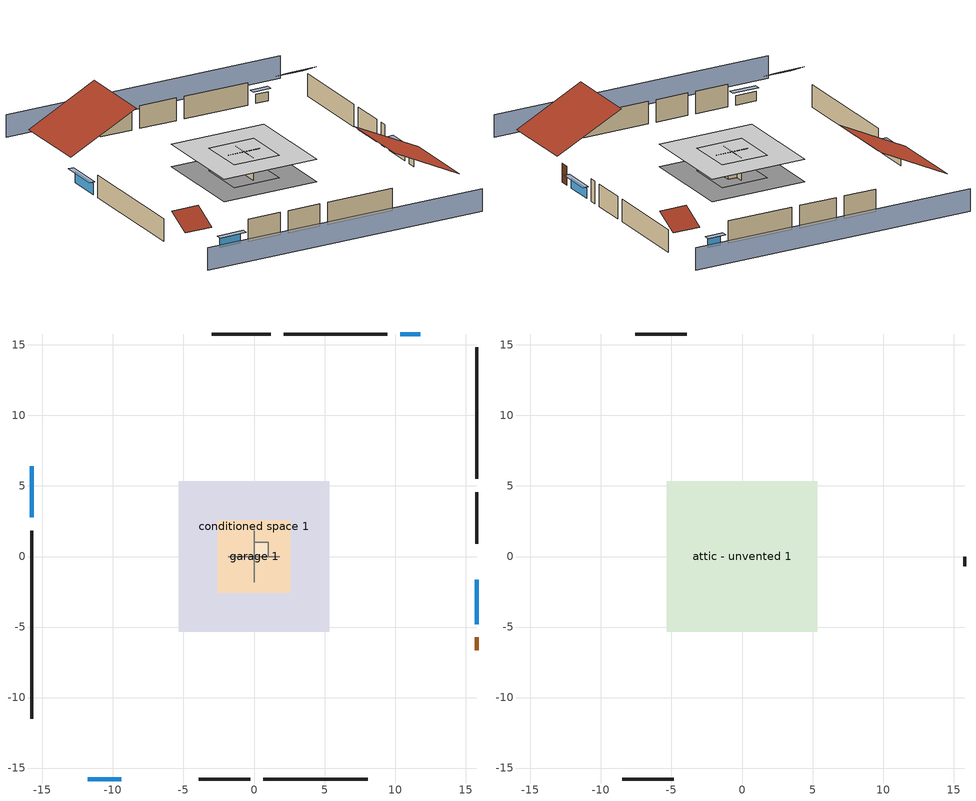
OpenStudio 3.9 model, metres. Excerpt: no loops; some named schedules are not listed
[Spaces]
garage 1
 floor foundation (Slab1 construction): -2.59,-2.59 -2.59,2.59 2.59,2.59 2.59,-2.59 z0
 wall outside (Wall1 construction): 9.43,15.78 2.12,15.78 z0:2.44
 wall outside (Wall2 construction): 15.78,0.91 15.78,4.57 z0:2.44
 wall outside (Wall12 construction): -3.92,-15.78 -0.27,-15.78 z0:2.44
 wall to conditioned space 1 (Wall5 construction Reversed): 0,1.83 0,-1.83 z0:2.44
 wall to conditioned space 1 (Wall6 construction Reversed): -1.83,0 1.83,0 z0:2.44
conditioned space 1
 floor foundation (Slab2 construction): -5.34,-5.34 -5.34,5.34 5.34,5.34 5.34,-5.34 z0
 wall outside (Wall3 construction): -15.78,1.84 -15.78,-11.49 z0:2.44
 wall outside (Wall4 construction): 1.19,15.78 -3,15.78 z0:2.44
 wall outside (Wall7 construction): 15.78,5.5 15.78,14.85 z0:2.44
 wall outside (Wall8 construction): 0.66,-15.78 8.07,-15.78 z0:2.44
 wall outside (AdiabaticWallConstruction): -15.78,6.41 -15.78,2.77 z0:1.22; 11.79,15.78 10.36,15.78 z0:0.98; 15.78,-4.79 15.78,-1.63 z0:1.07; -11.79,-15.78 -9.41,-15.78 z0:1.04
 wall outside (AdiabaticWallConstruction 1): 15.78,-6.63 15.78,-5.71 z0:2.03
 window (WindowConstruction): -15.78,6.4 -15.78,2.77 z0:1.22
 window (WindowConstruction 1): 11.79,15.78 10.36,15.78 z0:0.98
 window (WindowConstruction 2): 15.78,-4.79 15.78,-1.63 z0:1.07
 window (WindowConstruction 3): -11.79,-15.78 -9.41,-15.78 z0:1.04
 door (Door): 15.78,-6.63 15.78,-5.72 z0:2.03
central ac and furnace airloop ret air space
 floor adiabatic (AdiabaticConst): 0,0 0,1 1,1 1,0 z0
 wall adiabatic (AdiabaticConst): 0,1 0,0 1,0 1,1 0,1 z0:1
 ceiling adiabatic (AdiabaticConst): 1,0 1,1 0,1 0,0 z1
attic - unvented 1
 floor to garage 1 (Floor1 construction): -2.59,-2.59 -2.59,2.59 2.59,2.59 2.59,-2.59 z2.44
 floor to conditioned space 1 (Floor2 construction Reversed): -5.34,-5.34 -5.34,5.34 5.34,5.34 5.34,-5.34 z2.44
 wall outside (Wall9 construction): -3.93,15.78 -7.56,15.78 z0:2.44
 wall outside (Wall10 construction): -8.48,-15.78 -4.85,-15.78 z0:2.44
 wall outside (Wall11 construction): 15.78,-0.71 15.78,-0.02 z0:2.44
 roof outside (Roof1 construction): -15.78,7.33,2.44 -8.23,7.33,6.21 -8.23,15.78,6.21 -15.78,15.78,2.44
 roof outside (Roof2 construction): 12.72,15.78,2.44 12.72,13.04,3.81 15.78,13.04,3.81 15.78,15.78,2.44
 roof outside (Roof3 construction): -12.72,-15.78,2.44 -12.72,-13.04,3.81 -15.78,-13.04,3.81 -15.78,-15.78,2.44
 roof outside (Roof4 construction): 15.78,-7.56,2.44 8.43,-7.56,6.11 8.43,-15.78,6.11 15.78,-15.78,2.44
shading: -15.78,-20.35 15.78,-20.35 / 15.78,20.35 -15.78,20.35 z0:2.44; -15.78,2.47 -15.78,6.71 -16.38,6.71 -16.38,2.47 z1.52; 10.06,15.78 12.09,15.78 12.09,16.38 10.06,16.38 z1.28; 15.78,-1.33 15.78,-5.09 16.38,-5.09 16.38,-1.33 z1.37; -9.11,-15.78 -12.09,-15.78 -12.09,-16.38 -9.11,-16.38 z1.34
[Site]
Portland Intl Arpt_OR: Latitude {deg}=45.59; Longitude {deg}=-122.6; Time Zone {hr}=-8; Elevation {m}=33; Terrain=Suburbs; Keep Site Location Information=Yes
[Site:GroundTemperature:Shallow]
10.2558, 8.96328, 8.85977, 9.47314, 11.9355, 14.3863, 16.5111, 17.8571, 17.9714, 16.8767, 14.8061, 12.4304
[Site:WaterMainsTemperature]
Calculation Method=Schedule; Temperature Schedule=mains temperature schedule
[Building]
Building 1
[Material] Roughness=Rough
Name | Thickness {m} | Conductivity {W/m-K} | Density {kg/m3} | Specific Heat {J/kg-K} | Thermal Absorptance | Solar Absorptance | Visible Absorptance
asphalt or fiberglass shingles | 0.00635 | 0.162714 | 1121.4 | 1465.45 | 0.9 | 0.85 | 0.85
roof rigid ins | 0.00281632 | 0.029427 | 32.04 | 1214.23 | 0.9 | 0.7 | 0.7
osb sheathing 0.5 in. | 0.0127 | 0.115458 | 512.64 | 1214.23 | 0.9 | 0.6 | 0.6
wood siding | 0.0254 | 0.102417 | 544.68 | 1172.36 | 0.9 | 0.85 | 0.85
osb sheathing 0.5 in. 1 | 0.0127 | 0.115458 | 512.64 | 1214.23 | 0.9 | 0.7 | 0.7
wall stud and cavity | 0.1397 | 0.727959 | 139.0536 | 1170.24 | 0.9 | 0.6 | 0.6
wall stud and cavity 1 | 0.1397 | 0.550994 | 139.0536 | 1170.24 | 0.9 | 0.7 | 0.7
gypsum board | 0.0127 | 0.160291 | 801 | 837.4 | 0.9 | 0.6 | 0.6
osb sheathing 0.5 in. 2; osb sheathing 0.5 in. 3 | 0.0127 | 0.115458 | 512.64 | 1214.23
wall stud and cavity 2 | 0.1397 | 0.335416 | 139.0536 | 1170.24 | 0.9 | 0.7 | 0.7
ceiling stud and cavity | 0.1397 | 1.39189 | 65.682 | 1177.47 | 0.9 | 0.7 | 0.7
ceiling loosefill ins | 0.0846667 | 0.0480833 | 16.02 | 1046.75 | 0.9 | 0.7 | 0.7
ceiling stud and cavity 1 | 0.1397 | 0.0920385 | 65.682 | 1177.47 | 0.9 | 0.7 | 0.7
concrete 4.0 in. | 0.1016 | 1.803125 | 2242.8 | 837.4 | 0.9 | 0.7 | 0.7
floor covering | 0.0127 | 0.0450781 | 54.468 | 1339.84 | 0.9 | 0.9 | 0.9
wood siding 1; wood siding 2 | 0.0254 | 0.102417 | 544.68 | 1172.36
wall rigid ins | 0.512978 | 0.029427 | 32.04 | 1214.23 | 0.9 | 0.7 | 0.7
wall stud and cavity 3 | 0.0889 | 0.380278 | 52.3479 | 1209.89 | 0.9 | 0.7 | 0.7
door material | 0.04445 | 0.0612267 | 512.64 | 1214.23 | 0.9 | 0.7 | 0.7
wall stud and cavity 4 | 0.0889 | 0.391764 | 83.0341 | 1211.67 | 0.9 | 0.7 | 0.7
furniture material conditioned space 1; furniture material garage 1 | 0.1524 | 0.115458 | 640.8 | 1214.23 | 0.9 | 0.6 | 0.6
[Construction]
Roof1 construction; Roof2 construction; Roof3 construction; Roof4 construction: asphalt or fiberglass shingles, roof rigid ins, osb sheathing 0.5 in.
Wall1 construction; Wall2 construction: wood siding, osb sheathing 0.5 in. 1, wall stud and cavity
Wall3 construction; Wall4 construction: wood siding, osb sheathing 0.5 in. 1, wall stud and cavity 1, gypsum board
Wall5 construction Reversed: gypsum board, wall stud and cavity 2, osb sheathing 0.5 in. 2
Wall6 construction Reversed: gypsum board, wall stud and cavity 2, osb sheathing 0.5 in. 3
Wall7 construction; Wall8 construction: wood siding, osb sheathing 0.5 in. 3, wall stud and cavity 1, gypsum board
Wall9 construction; Wall10 construction; Wall11 construction; Wall12 construction: wood siding, osb sheathing 0.5 in. 3, wall stud and cavity
Floor1 construction: ceiling stud and cavity
Floor2 construction Reversed: gypsum board, ceiling stud and cavity 1, ceiling loosefill ins
Slab1 construction: concrete 4.0 in.
Slab2 construction: concrete 4.0 in., floor covering
WindowConstruction; WindowConstruction 1; WindowConstruction 2; WindowConstruction 3: WindowMaterial
AdiabaticWallConstruction: wood siding 1, wall rigid ins, wall stud and cavity 3, gypsum board
Door: door material
AdiabaticWallConstruction 1: wood siding 2, wall rigid ins, wall stud and cavity 3, gypsum board
PartitionWallConstruction: gypsum board, wall stud and cavity 4, gypsum board
furniture construction conditioned space 1: furniture material conditioned space 1
furniture construction garage 1: furniture material garage 1
AdiabaticConst: Adiabatic
[WindowMaterial:SimpleGlazingSystem]
WindowMaterial: U-Factor {W/m2-K}=2.15764; Solar Heat Gain Coefficient=0.44
[Material:NoMass]
Adiabatic: Roughness=Rough; Thermal Resistance {m2-K/W}=176.1
[ThermalZone] Multiplier=1; Use Ideal Air Loads=No
Name | Volume {m3} | Thermostat
conditioned space | 278.185 | conditioned space temperature setpoint
attic - unvented | 124.583
garage | 65.242
central ac and furnace airloop ret air zone | 1
[Sizing:Zone] Zone Cooling Design Supply Air Temperature Input Method=SupplyAirTemperature; Zone Cooling Design Supply Air Temperature {C}=14; Zone Cooling Design Supply Air Temperature Difference {deltaC}=11.11; Zone Heating Design Supply Air Temperature Input Method=SupplyAirTemperature; Zone Heating Design Supply Air Temperature {C}=40; Zone Heating Design Supply Air Temperature Difference {deltaC}=11.11; Zone Cooling Design Supply Air Humidity Ratio {kg-H2O/kg-air}=0.0085; Zone Heating Design Supply Air Humidity Ratio {kg-H2O/kg-air}=0.008; Cooling Design Air Flow Method=DesignDay; Heating Design Air Flow Method=DesignDay; Account for Dedicated Outdoor Air System=No; Dedicated Outdoor Air System Control Strategy=NeutralSupplyAir; Dedicated Outdoor Air Low Setpoint Temperature for Design {C}=autosize; Dedicated Outdoor Air High Setpoint Temperature for Design {C}=autosize; Zone Load Sizing Method=Sensible Load Only No Latent Load; Zone Latent Cooling Design Supply Air Humidity Ratio Input Method=HumidityRatioDifference; Zone Cooling Design Supply Air Humidity Ratio Difference {kgWater/kgDryAir}=0.005; Zone Latent Heating Design Supply Air Humidity Ratio Input Method=HumidityRatioDifference; Zone Humidification Design Supply Air Humidity Ratio Difference {kgWater/kgDryAir}=0.005; Sizing Option=Coincident
attic - unvented; garage; central ac and furnace airloop ret air zone
[Space]
Name | Thermal Zone | Volume {m3}
conditioned space 1 | conditioned space | 278.185
attic - unvented 1 | attic - unvented | 124.583
garage 1 | garage | 65.242
central ac and furnace airloop ret air space | central ac and furnace airloop ret air zone
[ThermostatSetpoint:DualSetpoint]
conditioned space temperature setpoint: Heating Setpoint Temperature Schedule=heating setpoint; Cooling Setpoint Temperature Schedule=cooling setpoint; Temperature Difference Between Cutout And Setpoint {deltaC}=0
[Foundation:Kiva] Wall Height Above Grade {m}=0.1016; Wall Depth Below Slab {m}=0.2032
Name | Initial Indoor Air Temperature {C}
Foundation Kiva 1 | 13.4258
Foundation Kiva 2 | 22.2222
[Foundation:Kiva:Settings]
Soil Conductivity {W/m-K}=2.9427; Soil Density {kg/m3}=1842.3; Soil Specific Heat {J/kg-K}=418.7; Ground Solar Absorptivity=0.9; Ground Thermal Absorptivity=0.9; Ground Surface Roughness {m}=0.03; Far-Field Width {m}=40; Deep-Ground Boundary Condition=ZeroFlux; Deep-Ground Depth {m}=40; Minimum Cell Dimension {m}=0.2; Maximum Cell Growth Coefficient=3; Simulation Timestep=Timestep
[SurfaceProperty:ExposedFoundationPerimeter] Exposed Perimeter Calculation Method=TotalExposedPerimeter
Name | Total Exposed Perimeter {m}
Slab1 | 14.6304
Slab2 | 39.80688
[SurfaceProperty:IncidentSolarMultiplier] Incident Solar Multiplier=1; Incident Solar Multiplier Schedule=trans schedule winter=0.85 summer=0.7
Window1; Window2; Window3; Window4
[InternalMass:Definition] Design Level Calculation Method=SurfaceArea
Name | Construction | Surface Area {m2}
partition wall mass | PartitionWallConstruction | 114.085
furniture mass conditioned space 1 | furniture construction conditioned space 1 | 45.63397
furniture mass garage 1 | furniture construction garage 1 | 2.67561
[InternalMass] Multiplier=1
Name | Internal Mass Definition | Space or SpaceType
partition wall mass | partition wall mass | conditioned space 1
furniture mass conditioned space 1 | furniture mass conditioned space 1 | conditioned space 1
furniture mass garage 1 | furniture mass garage 1 | garage 1
[Fan:SystemModel]
central ac and furnace supply fan: Availability Schedule=Always On Discrete; Design Maximum Air Flow Rate {m3/s}=0.561146; Speed Control Method=Discrete; Electric Power Minimum Flow Rate Fraction=0.2; Design Pressure Rise {Pa}=500; Motor Efficiency=1; Motor In Air Stream Fraction=1; Design Electric Power Consumption {W}=autosize; Design Power Sizing Method=PowerPerFlow; Electric Power Per Unit Flow Rate {W/(m3/s)}=1059.44; Electric Power Per Unit Flow Rate Per Unit Pressure {W-s/m3-Pa}=1.66667; Fan Total Efficiency=0.7; Motor Loss Radiative Fraction=0; Speed Flow Fraction 1=0.55004; Speed Electric Power Fraction 1=0.16641; Speed Flow Fraction 2=1; Speed Electric Power Fraction 2=1
[EnergyManagementSystem:Sensor]
Name | Output Variable or Output Meter Index Key | Output Variable or Output Meter
central_ac_and_furnace_supply_fan_s; central_ac_and_furnace_supply_fan_s_1 | central ac and furnace supply fan | Fan Electricity Energy
water_heater_T_set | water heater setpoint | Schedule Value
fridge_tin_s_1 | garage | Zone Mean Air Temperature
out_pb_s |  | Site Outdoor Air Barometric Pressure
out_wt_s |  | Site Outdoor Air Humidity Ratio
site_vw_s |  | Site Wind Speed
cool_season | cooling season schedule | Schedule Value
central_ac_and_furnace_airloop_Fan_RTF_s | central ac and furnace supply fan | Fan Runtime Fraction Speed 1
central_ac_and_furnace_airloop_Fan_RTF_s_1 | central ac and furnace supply fan | Fan Runtime Fraction Speed 2
central_ac_and_furnace_airloop_AH_MFR_s | Node 6 | System Node Mass Flow Rate
central_ac_and_furnace_airloop_AH_VFR_s | Node 6 | System Node Current Density Volume Flow Rate
central_ac_and_furnace_airloop_AH_Tout_s | Node 6 | System Node Temperature
central_ac_and_furnace_airloop_AH_Wout_s | Node 6 | System Node Humidity Ratio
central_ac_and_furnace_airloop_RA_T_s | Node 9 | System Node Temperature
central_ac_and_furnace_airloop_Ra_W_s | Node 9 | System Node Humidity Ratio
central_ac_and_furnace_airloop_0_DZ_T_s | attic - unvented | Zone Air Temperature
central_ac_and_furnace_airloop_0_DZ_W_s | attic - unvented | Zone Mean Air Humidity Ratio
natural_vent_s | natural vent schedule | Schedule Value
htg_sp_s | heating setpoint | Schedule Value
clg_sp_s | cooling setpoint | Schedule Value
mech_vent_range_fan_0_sch_s | mech vent range fan 0 schedule | Schedule Value
mech_vent_bath_fan_0_sch_s | mech vent bath fan 0 schedule | Schedule Value
clothes_dryer_exhaust_0_sch_s | clothes_dryer | Schedule Value
htg_load_cond |  | Heating:EnergyTransfer:Zone:CONDITIONED SPACE
clg_load_cond |  | Cooling:EnergyTransfer:Zone:CONDITIONED SPACE
htg_load_duct |  | Heating:EnergyTransfer:Zone:CENTRAL AC AND FURNACE AIRLOOP RET AIR ZONE
clg_load_duct |  | Cooling:EnergyTransfer:Zone:CENTRAL AC AND FURNACE AIRLOOP RET AIR ZONE
s_conv | Floor2 | Surface Inside Face Convection Heat Gain Energy
s_ig | Floor2 | Surface Inside Face Internal Gains Radiation Heat Gain Energy
s_sol | Floor2 | Surface Inside Face Solar Radiation Heat Gain Energy
s_lgt | Floor2 | Surface Inside Face Lights Radiation Heat Gain Energy
s_surf | Floor2 | Surface Inside Face Net Surface Thermal Radiation Heat Gain Energy
s_conv_1 | Slab2 | Surface Inside Face Convection Heat Gain Energy
s_ig_1 | Slab2 | Surface Inside Face Internal Gains Radiation Heat Gain Energy
s_sol_1 | Slab2 | Surface Inside Face Solar Radiation Heat Gain Energy
s_lgt_1 | Slab2 | Surface Inside Face Lights Radiation Heat Gain Energy
s_surf_1 | Slab2 | Surface Inside Face Net Surface Thermal Radiation Heat Gain Energy
ss_sol | Door1 | Surface Inside Face Solar Radiation Heat Gain Energy
ss_lgt | Door1 | Surface Inside Face Lights Radiation Heat Gain Energy
ss_conv | Door1 | Surface Inside Face Convection Heat Gain Energy
ss_ig | Door1 | Surface Inside Face Internal Gains Radiation Heat Gain Energy
ss_surf | Door1 | Surface Inside Face Net Surface Thermal Radiation Heat Gain Energy
ss_conv_1 | Window1 | Surface Inside Face Convection Heat Gain Energy
ss_ig_1 | Window1 | Surface Inside Face Internal Gains Radiation Heat Gain Energy
ss_surf_1 | Window1 | Surface Inside Face Net Surface Thermal Radiation Heat Gain Energy
ss_trans_in | Window1 | Surface Window Transmitted Solar Radiation Rate
ss_back_out | Window1 | Surface Window Shortwave from Zone Back Out Window Heat Transfer Rate
ss_trans_out | Window1 | Surface Inside Face Initial Transmitted Diffuse Transmitted Out Window Solar Radiation Rate
ss_conv_2 | Window2 | Surface Inside Face Convection Heat Gain Energy
ss_ig_2 | Window2 | Surface Inside Face Internal Gains Radiation Heat Gain Energy
ss_surf_2 | Window2 | Surface Inside Face Net Surface Thermal Radiation Heat Gain Energy
ss_trans_in_1 | Window2 | Surface Window Transmitted Solar Radiation Rate
ss_back_out_1 | Window2 | Surface Window Shortwave from Zone Back Out Window Heat Transfer Rate
ss_trans_out_1 | Window2 | Surface Inside Face Initial Transmitted Diffuse Transmitted Out Window Solar Radiation Rate
ss_conv_3 | Window3 | Surface Inside Face Convection Heat Gain Energy
ss_ig_3 | Window3 | Surface Inside Face Internal Gains Radiation Heat Gain Energy
ss_surf_3 | Window3 | Surface Inside Face Net Surface Thermal Radiation Heat Gain Energy
ss_trans_in_2 | Window3 | Surface Window Transmitted Solar Radiation Rate
ss_back_out_2 | Window3 | Surface Window Shortwave from Zone Back Out Window Heat Transfer Rate
ss_trans_out_2 | Window3 | Surface Inside Face Initial Transmitted Diffuse Transmitted Out Window Solar Radiation Rate
ss_conv_4 | Window4 | Surface Inside Face Convection Heat Gain Energy
ss_ig_4 | Window4 | Surface Inside Face Internal Gains Radiation Heat Gain Energy
ss_surf_4 | Window4 | Surface Inside Face Net Surface Thermal Radiation Heat Gain Energy
ss_trans_in_3 | Window4 | Surface Window Transmitted Solar Radiation Rate
ss_back_out_3 | Window4 | Surface Window Shortwave from Zone Back Out Window Heat Transfer Rate
ss_trans_out_3 | Window4 | Surface Inside Face Initial Transmitted Diffuse Transmitted Out Window Solar Radiation Rate
s_conv_2 | Wall3 | Surface Inside Face Convection Heat Gain Energy
s_ig_2 | Wall3 | Surface Inside Face Internal Gains Radiation Heat Gain Energy
s_sol_2 | Wall3 | Surface Inside Face Solar Radiation Heat Gain Energy
s_lgt_2 | Wall3 | Surface Inside Face Lights Radiation Heat Gain Energy
s_surf_2 | Wall3 | Surface Inside Face Net Surface Thermal Radiation Heat Gain Energy
s_conv_3 | Wall4 | Surface Inside Face Convection Heat Gain Energy
s_ig_3 | Wall4 | Surface Inside Face Internal Gains Radiation Heat Gain Energy
[OtherEquipment:Definition] Design Level Calculation Method=EquipmentLevel
Name | Design Level {W} | Fraction Latent | Fraction Radiant | Fraction Lost
water heater sens; central ac and furnace airloop_0 SupSensLkToCond; central ac and furnace airloop_0 SupCondToLv; central ac and furnace airloop_0 RetCondToRP; central ac and furnace airloop_0 RetSensLkToRP; central ac and furnace airloop_0 SupCondToDZ; central ac and furnace airloop_0 RetCondToDZ; central ac and furnace airloop_0 SupSensLkToDZ; mech vent house fan sensible load | 0 | 0 | 0 | 0
water heater lat; central ac and furnace airloop_0 SupLatLkToCond; central ac and furnace airloop_0 RetLatLkToRP; central ac and furnace airloop_0 SupLatLkToDZ; mech vent house fan latent load | 0 | 1 | 0 | 0
water heater energy adjustment1 | 0.01 | 0 | 0 | 1
clothes dryer 2 | 4848.28 | 0.015 | 0.081 | 0.85
cooking range 2 | 0 | 0.08 | 0.432 | 0.2
general water use sensible | -134.491 | 0 | 0.6 | 0
general water use latent | 136.464 | 1 | 0 | 0
[OtherEquipment]
Name | Other Equipment Definition | Space or SpaceType | Schedule | Fuel Type
water heater sens | water heater sens | conditioned space 1 | Always On Discrete
water heater lat | water heater lat | conditioned space 1 | Always On Discrete
water heater energy adjustment1 | water heater energy adjustment1 | conditioned space 1 | Always On Discrete | Electricity
clothes dryer 1 | clothes dryer 2 | conditioned space 1 | clothes_dryer | NaturalGas
cooking range 1 | cooking range 2 | conditioned space 1 | cooking_range | Electricity
general water use sensible | general water use sensible | conditioned space 1 | general water use schedule
general water use latent | general water use latent | conditioned space 1 | general water use schedule
central ac and furnace airloop_0 SupSensLkToCond | central ac and furnace airloop_0 SupSensLkToCond | conditioned space 1 | Always On Discrete
central ac and furnace airloop_0 SupLatLkToCond | central ac and furnace airloop_0 SupLatLkToCond | conditioned space 1 | Always On Discrete
central ac and furnace airloop_0 SupCondToLv | central ac and furnace airloop_0 SupCondToLv | conditioned space 1 | Always On Discrete
central ac and furnace airloop_0 RetCondToRP | central ac and furnace airloop_0 RetCondToRP | central ac and furnace airloop ret air space | Always On Discrete
central ac and furnace airloop_0 RetSensLkToRP | central ac and furnace airloop_0 RetSensLkToRP | central ac and furnace airloop ret air space | Always On Discrete
central ac and furnace airloop_0 RetLatLkToRP | central ac and furnace airloop_0 RetLatLkToRP | central ac and furnace airloop ret air space | Always On Discrete
central ac and furnace airloop_0 SupCondToDZ | central ac and furnace airloop_0 SupCondToDZ | attic - unvented 1 | Always On Discrete
central ac and furnace airloop_0 RetCondToDZ | central ac and furnace airloop_0 RetCondToDZ | attic - unvented 1 | Always On Discrete
central ac and furnace airloop_0 SupSensLkToDZ | central ac and furnace airloop_0 SupSensLkToDZ | attic - unvented 1 | Always On Discrete
central ac and furnace airloop_0 SupLatLkToDZ | central ac and furnace airloop_0 SupLatLkToDZ | attic - unvented 1 | Always On Discrete
mech vent house fan sensible load | mech vent house fan sensible load | conditioned space 1 | Always On Discrete
mech vent house fan latent load | mech vent house fan latent load | conditioned space 1 | Always On Discrete
[ElectricEquipment:Definition] Design Level Calculation Method=EquipmentLevel
Name | Design Level {W} | Fraction Latent | Fraction Radiant | Fraction Lost
clothes washer | 239.893 | 0.03 | 0.162 | 0.7
clothes dryer | 364.939 | 0.015 | 0.081 | 0.85
dishwasher | 332.745 | 0.3 | 0.18 | 0.4
fridge | 39.726 | 0 | 0.6 | 0
fridge 2 | 80.4475 | 0 | 0.6 | 0
freezer | 194.914 | 0 | 0.6 | 0
cooking range | 1078.58 | 0.08 | 0.432 | 0.2
misc tv | 724.574 | 0 | 0.6 | 0
misc plug loads | 507.137 | 0.021 | 0.558 | 0.049
whole house fan; mech vent house fan | 0 | 0 | 0 | 1
mech vent house fan cfis | 0 | 0 | 0 | 0
mech vent range fan 0; mech vent bath fan 0 | 30 | 0 | 0 | 1
[ElectricEquipment]
Name | Electric Equipment Definition | Space or SpaceType | Schedule
clothes washer | clothes washer | conditioned space 1 | clothes_washer
clothes dryer | clothes dryer | conditioned space 1 | clothes_dryer
dishwasher | dishwasher | conditioned space 1 | dishwasher
fridge | fridge | conditioned space 1 | fridge schedule
fridge 1 | fridge 2 | garage 1 | fridge schedule 1
freezer | freezer | garage 1 | freezer schedule
cooking range | cooking range | conditioned space 1 | cooking_range
misc tv | misc tv | conditioned space 1 | plug_loads_tv
misc plug loads | misc plug loads | conditioned space 1 | plug_loads_other
whole house fan | whole house fan | conditioned space 1 | Always On Discrete
mech vent house fan | mech vent house fan | conditioned space 1 | mech vent house fan schedule
mech vent house fan cfis | mech vent house fan cfis | conditioned space 1 | mech vent house fan cfis schedule
mech vent range fan 0 | mech vent range fan 0 | conditioned space 1 | mech vent range fan 0 schedule
mech vent bath fan 0 | mech vent bath fan 0 | conditioned space 1 | mech vent bath fan 0 schedule
[WaterUse:Equipment:Definition]
Name | Peak Flow Rate {m3/s}
clothes washer | 9.03565e-06
dishwasher | 4.70845e-06
[Lights:Definition] Design Level Calculation Method=LightingLevel; Fraction Radiant=0.6; Fraction Visible=0.2; Return Air Fraction=0
Name | Lighting Level {W}
interior lighting | 193.209
garage lighting | 8.5453
[Lights] Fraction Replaceable=1
Name | Lights Definition | Space or SpaceType | Schedule
interior lighting | interior lighting | conditioned space 1 | lighting_interior
garage lighting | garage lighting | garage 1 | lighting_garage
[Exterior:Lights:Definition]
exterior lighting: Design Level {W}=6.19068
[Exterior:Lights]
exterior lighting: Exterior Lights Definition=exterior lighting; Schedule=exterior lighting schedule
[People:Definition]
occupants: Number of People Calculation Method=People; Number of People {people}=7; Fraction Radiant=0.314171; Sensible Heat Fraction=0.56303; Carbon Dioxide Generation Rate {m3/s-W}=0; Enable ASHRAE 55 Comfort Warnings=No; Mean Radiant Temperature Calculation Type=EnclosureAveraged
[People]
occupants: People Definition=occupants; Space or SpaceType=conditioned space 1; Number of People Schedule=occupants; Activity Level Schedule=occupants activity schedule; Multiplier=1
[ZoneMixing] Schedule=Always On Continuous; Design Flow Rate Calculation Method=Flow/Zone; Design Flow Rate {m3/s}=0
Name | Zone or Space | Source Zone or Space
central ac and furnace airloop_0 ZoneMixDZToCond mix | conditioned space | attic - unvented
central ac and furnace airloop_0 ZoneMixCondToDZ mix; whole house fan mix | attic - unvented | conditioned space
[SpaceInfiltration:DesignFlowRate] Schedule=Always On Discrete
Name | Space or SpaceType | Design Flow Rate Calculation Method | Design Flow Rate {m3/s} | Air Changes per Hour {1/hr} | Constant Term Coefficient | Temperature Term Coefficient | Velocity Term Coefficient | Velocity Squared Term Coefficient
natural vent flow; whole house fan flow; infil flow | conditioned space 1 | Flow/Space | 0
infil attic - unvented 1 | attic - unvented 1 | AirChanges/Hour |  | 0.1 | 1 | 0 | 0 | 0
attic_unvented 1 duct leakage imbalance infil flow | attic - unvented 1 | Flow/Space | 0
[SpaceInfiltration:EffectiveLeakageArea]
infil garage 1: Space or SpaceType=garage 1; Schedule=Always On Discrete; Effective Air Leakage Area {cm2}=135.918; Stack Coefficient=0.000129147; Wind Coefficient=4.38083e-05
